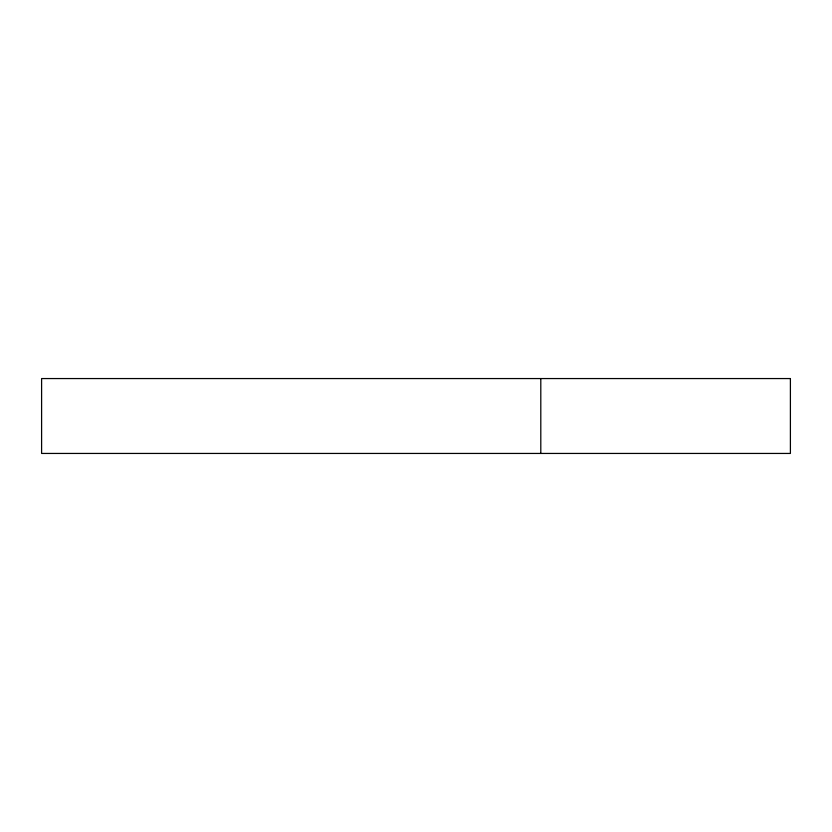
<?xml version="1.0" encoding="UTF-8"?>
<svg xmlns="http://www.w3.org/2000/svg" width="832" height="832" viewBox="0 0 832 832"><rect width="100%" height="100%" fill="white"/><g stroke="black" fill="none" stroke-linecap="round" stroke-linejoin="round"><path stroke-width="1.25" d="M540.8 378.56L540.8 453.44M790.4 378.56L41.6 378.56L41.6 453.44L790.4 453.44L790.4 378.56"/></g></svg>
